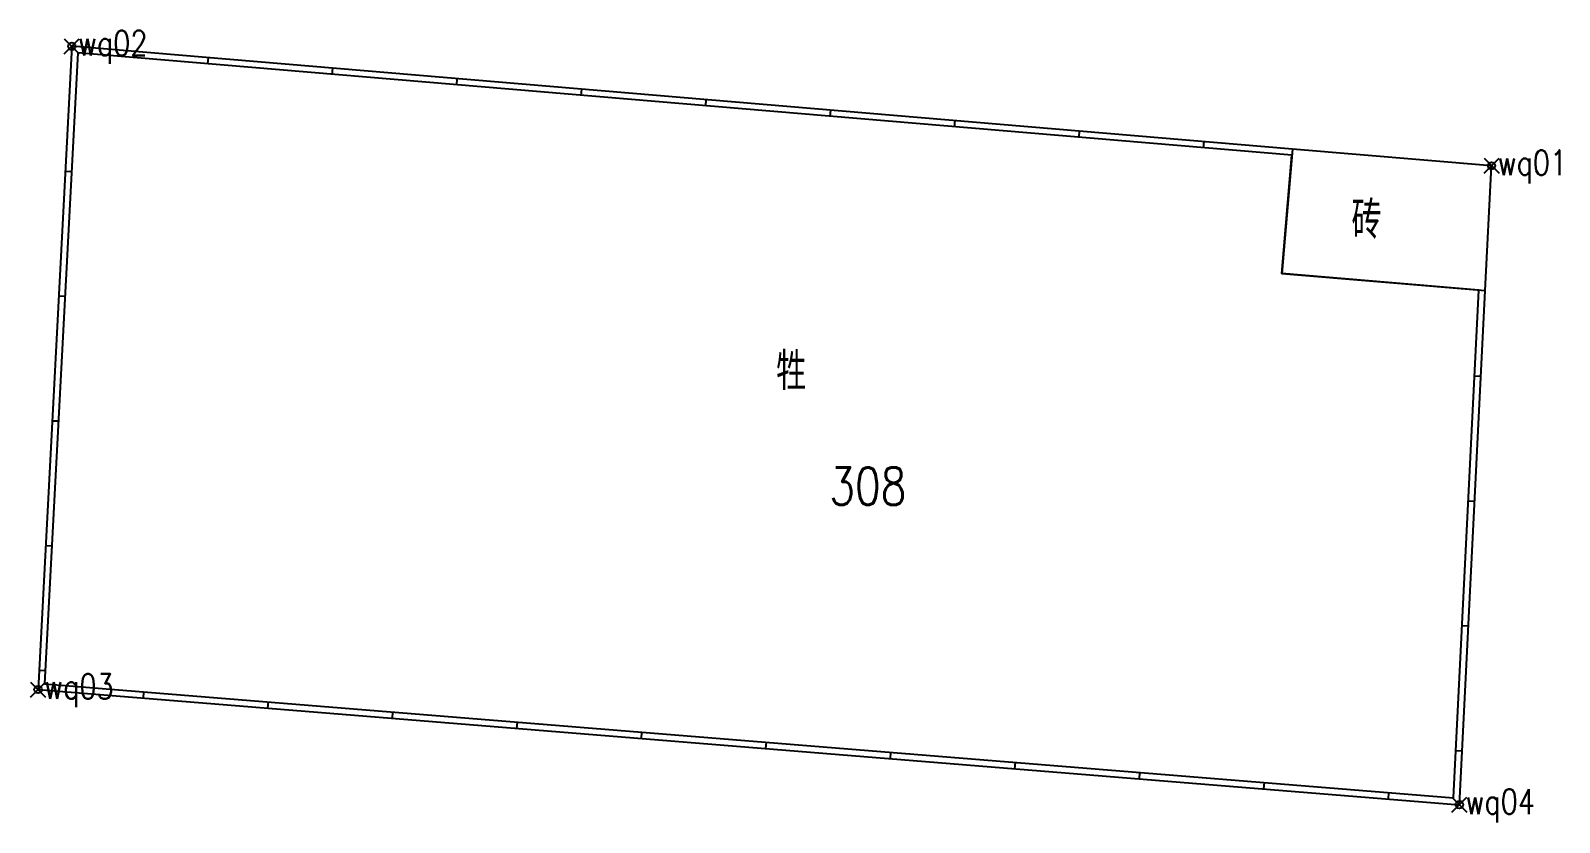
# Model space of a CAD drawing. Extents: x 499223 to 500082, y 4357473 to 4358121.
# Drawn here: x 499673.4 to 499734.6, y 4358012.4 to 4358044.1 of the extents above; entities that cross this region are included whole.
import ezdxf
from ezdxf.enums import TextEntityAlignment as Align

# ---------------------------------------------------------------- set-up
doc = ezdxf.new("R2010")
doc.units = 0
doc.header["$LTSCALE"] = 0.5
doc.header["$PDMODE"] = 35
doc.header["$PDSIZE"] = 0.3
for name, color, linetype in [('CLD', 1, 'CONTINUOUS'), ('DLDW', 11, 'CONTINUOUS'), ('JMD', 6, 'CONTINUOUS'), ('QSJX', 7, 'CONTINUOUS'), ('YBH', 3, 'CONTINUOUS')]:
    doc.layers.add(name, color=color, linetype=linetype)
doc.styles.add('HZ', font='rs.shx', dxfattribs={"width": 0.8, "bigfont": 'hztxt.shx'})

msp = doc.modelspace()

# ---------------------------------------------------------------- linework, layer by layer
at = {"layer": 'CLD', "linetype": 'Continuous'}
for p in [(499675.076, 4358043.499, 4.524), (499731.907, 4358038.716, 4.525), (499673.725, 4358017.765, 4.541), (499730.62, 4358013.158, 4.563)]:
    msp.add_point(p, dxfattribs=at)
at = {"layer": 'DLDW', "linetype": 'Continuous', "flags": 128}
msp.add_lwpolyline([(499731.406, 4358033.743), (499723.516, 4358034.407), (499723.914, 4358039.138), (499675.312, 4358043.228), (499673.987, 4358017.995), (499730.383, 4358013.428)], close=True, dxfattribs=at)
at = {"layer": 'JMD', "linetype": 'Continuous'}
for p, q in [((499675.547, 4358043.459), (499675.526, 4358043.21)), ((499680.53, 4358043.04), (499680.509, 4358042.791)), ((499685.512, 4358042.621), (499685.491, 4358042.372)), ((499690.494, 4358042.201), (499690.473, 4358041.952)), ((499695.477, 4358041.782), (499695.456, 4358041.533)), ((499700.459, 4358041.363), (499700.438, 4358041.114)), ((499705.442, 4358040.943), (499705.421, 4358040.694)), ((499710.424, 4358040.524), (499710.403, 4358040.275)), ((499715.406, 4358040.105), (499715.385, 4358039.856)), ((499720.389, 4358039.685), (499720.368, 4358039.436)), ((499674.814, 4358038.506), (499675.064, 4358038.493)), ((499674.552, 4358033.513), (499674.801, 4358033.5)), ((499731.482, 4358030.286), (499731.233, 4358030.298)), ((499674.29, 4358028.52), (499674.539, 4358028.507)), ((499731.231, 4358025.292), (499730.981, 4358025.305)), ((499674.027, 4358023.527), (499674.277, 4358023.513)), ((499730.98, 4358020.298), (499730.73, 4358020.311)), ((499673.765, 4358018.533), (499674.015, 4358018.52)), ((499677.942, 4358017.424), (499677.962, 4358017.673)), ((499682.925, 4358017.02), (499682.946, 4358017.269)), ((499687.909, 4358016.616), (499687.929, 4358016.866)), ((499692.893, 4358016.213), (499692.913, 4358016.462)), ((499697.877, 4358015.809), (499697.897, 4358016.059)), ((499702.86, 4358015.406), (499702.88, 4358015.655)), ((499707.844, 4358015.002), (499707.864, 4358015.251)), ((499730.728, 4358015.305), (499730.478, 4358015.317)), ((499712.828, 4358014.599), (499712.848, 4358014.848)), ((499717.811, 4358014.195), (499717.831, 4358014.444)), ((499722.795, 4358013.792), (499722.815, 4358014.041)), ((499727.779, 4358013.388), (499727.799, 4358013.637))]:
    msp.add_line(p, q, dxfattribs=at)
at = {"layer": 'JMD', "color": 7, "linetype": 'Continuous', "flags": 128}
msp.add_lwpolyline([(499723.935, 4358039.387), (499675.076, 4358043.499), (499673.725, 4358017.765), (499730.62, 4358013.158), (499731.656, 4358033.722)], dxfattribs=at)
at = {"layer": 'JMD', "linetype": 'Continuous', "flags": 128}
msp.add_lwpolyline([(499723.918, 4358039.137), (499675.312, 4358043.228), (499673.987, 4358017.995), (499730.383, 4358013.428), (499731.406, 4358033.743)], dxfattribs=at)
msp.add_lwpolyline([(499731.656, 4358033.722), (499731.907, 4358038.716), (499723.935, 4358039.387), (499723.516, 4358034.407)], close=True, dxfattribs=at)
at = {"layer": 'QSJX', "linetype": 'Continuous', "flags": 128}
msp.add_lwpolyline([(499675.076, 4358043.499), (499673.725, 4358017.765), (499730.62, 4358013.158), (499731.657, 4358033.722), (499731.907, 4358038.716), (499731.907, 4358038.716), (499723.935, 4358039.385)], close=True, dxfattribs=at)

# ---------------------------------------------------------------- texts
at = {"layer": 'CLD', "linetype": 'Continuous', "style": 'HZ', "width": 0.8}
for s, p in [('wq02', (499675.326, 4358043.124, 4.524)), ('wq01', (499732.157, 4358038.341, 4.525)), ('wq03', (499673.975, 4358017.39, 4.541)), ('wq04', (499730.87, 4358012.783, 4.563))]:
    msp.add_text(s, height=1, dxfattribs=at).set_placement(p)
at = {"layer": 'DLDW', "linetype": 'Continuous', "style": 'HZ', "width": 0.8}
msp.add_text('牲', height=1.5, dxfattribs=at).set_placement((499703.872, 4358030.575), align=Align.MIDDLE)
at = {"layer": 'JMD', "linetype": 'Continuous', "style": 'HZ', "width": 0.8}
msp.add_text('砖', height=1.5, dxfattribs=at).set_placement((499727.503, 4358036.55), align=Align.MIDDLE_RIGHT)
at = {"layer": 'YBH', "linetype": 'Continuous', "style": 'HZ', "width": 0.8}
msp.add_text('308', height=1.5, dxfattribs=at).set_placement((499706.942, 4358025.9), align=Align.MIDDLE)

doc.saveas('drawing.dxf')
